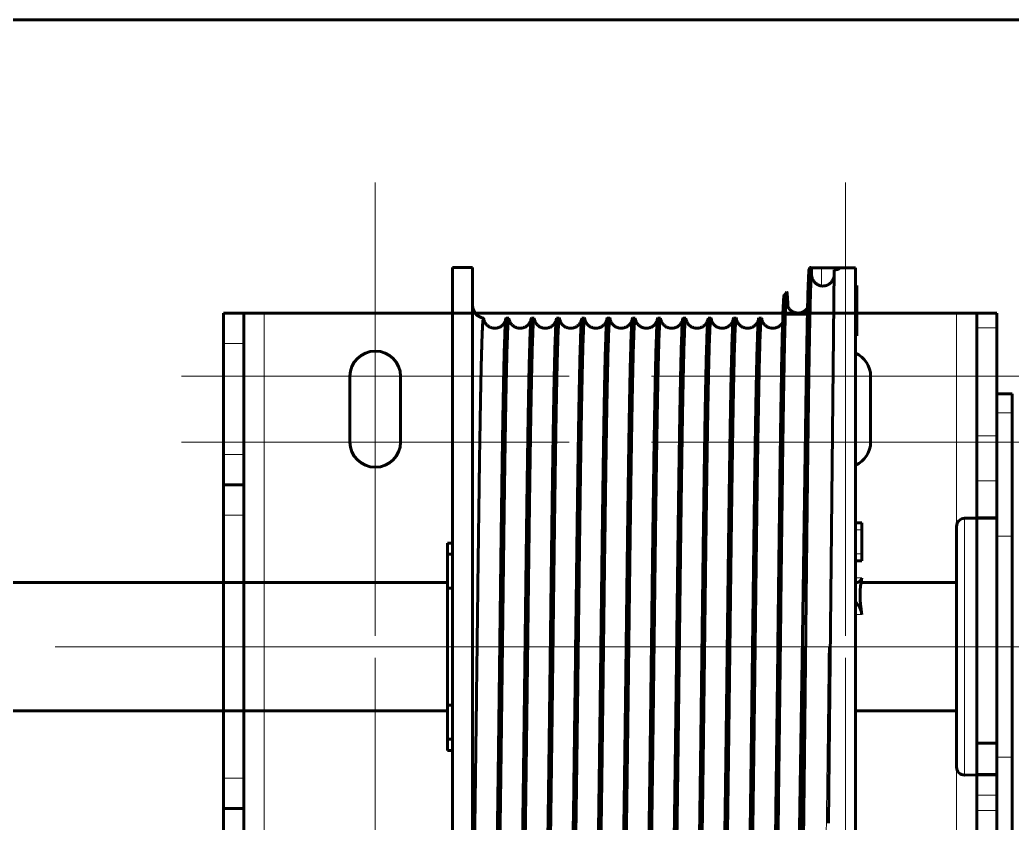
# Model space of a CAD drawing. Header units: millimetres. Extents: x 0 to 840, y 0 to 594.
# Drawn here: x 194.12 to 205.9, y 546.69 to 556.23 of the extents above; entities that cross this region are included whole.
import ezdxf

# ---------------------------------------------------------------- set-up
doc = ezdxf.new("R2010")
doc.units = ezdxf.units.MM
for name, pattern in [('K5LT_AXLED', [19.5, 15, -1.5, 1.5, -1.5]), ('K5LT_BASIC', [0]), ('K5LT_THIN', [0])]:
    doc.linetypes.add(name, pattern=pattern)
doc.layers.add('Системный слой', color=7, linetype='Continuous')

# ---------------------------------------------------------------- blocks, each defined once
blk = doc.blocks.new('U20')
at = {"layer": 'Системный слой', "color": 30, "linetype": 'K5LT_AXLED', "lineweight": 18, "true_color": 0xff8000}
for p, q in [((198.344, 554.297), (198.344, 548.917)), ((203.924, 554.297), (203.924, 548.917)), ((200.644, 551.997), (196.044, 551.997)), ((206.224, 551.997), (201.624, 551.997)), ((200.644, 551.217), (196.044, 551.217)), ((206.224, 551.217), (201.624, 551.217)), ((207.724, 548.787), (194.544, 548.787)), ((198.344, 548.657), (198.344, 543.277)), ((203.924, 548.657), (203.924, 543.277))]:
    blk.add_line(p, q, dxfattribs=at)
at = {"layer": 'Системный слой', "color": 5, "linetype": 'K5LT_BASIC', "lineweight": 60, "true_color": 0x0000ff}
for p, q in [((196.544, 552.387), (196.544, 552.747)), ((196.544, 552.747), (196.784, 552.747)), ((196.784, 552.747), (197.024, 552.747)), ((196.784, 552.747), (196.784, 552.387)), ((197.024, 552.747), (205.244, 552.747)), ((205.244, 552.747), (205.484, 552.747)), ((205.484, 552.573), (205.484, 552.747)), ((205.724, 552.747), (205.484, 552.747)), ((205.724, 552.573), (205.724, 552.747)), ((205.484, 551.29), (205.484, 552.573)), ((205.724, 552.573), (205.724, 551.29)), ((196.544, 551.067), (196.544, 552.387)), ((196.784, 551.067), (196.784, 552.387)), ((198.044, 551.217), (198.044, 551.997)), ((198.644, 551.997), (198.644, 551.217)), ((204.224, 551.997), (204.224, 551.217)), ((205.484, 550.757), (205.484, 551.29)), ((205.724, 550.757), (205.724, 551.29)), ((196.544, 551.067), (196.544, 550.707)), ((196.784, 551.067), (196.784, 550.707)), ((196.544, 550.347), (196.544, 550.707)), ((196.544, 550.707), (196.784, 550.707)), ((196.784, 550.347), (196.784, 550.707)), ((205.484, 550.317), (205.484, 550.757)), ((205.724, 550.317), (205.724, 550.757)), ((196.544, 550.347), (196.544, 547.227)), ((196.784, 550.347), (196.784, 547.227)), ((205.484, 550.317), (205.724, 550.317)), ((205.484, 550.317), (205.484, 547.641)), ((205.724, 550.317), (205.724, 547.641)), ((205.724, 547.641), (205.484, 547.641)), ((205.484, 547.641), (205.484, 547.281)), ((205.724, 547.641), (205.724, 547.281)), ((205.484, 547.281), (205.484, 547.027)), ((205.724, 547.281), (205.724, 547.027)), ((196.544, 546.867), (196.544, 547.227)), ((196.784, 546.867), (196.784, 547.227)), ((205.484, 547.027), (205.484, 546.842)), ((205.724, 547.027), (205.724, 546.842)), ((196.544, 546.507), (196.544, 546.867)), ((196.784, 546.867), (196.544, 546.867)), ((196.784, 546.867), (196.784, 546.507)), ((205.484, 545.002), (205.484, 546.842)), ((205.724, 546.842), (205.724, 545.002))]:
    blk.add_line(p, q, dxfattribs=at)
at = {"layer": 'Системный слой', "color": 7, "linetype": 'K5LT_THIN', "lineweight": 18}
for p, q in [((197.024, 544.827), (197.024, 552.747)), ((205.244, 552.747), (205.244, 544.827)), ((205.724, 552.573), (205.484, 552.573)), ((196.544, 552.387), (196.784, 552.387)), ((205.724, 551.29), (205.484, 551.29)), ((196.544, 551.067), (196.784, 551.067)), ((205.724, 550.757), (205.484, 550.757)), ((196.784, 550.347), (196.544, 550.347)), ((205.724, 547.281), (205.484, 547.281)), ((196.784, 547.227), (196.544, 547.227)), ((205.724, 547.027), (205.484, 547.027)), ((205.724, 546.842), (205.484, 546.842))]:
    blk.add_line(p, q, dxfattribs=at)
at = {"layer": 'Системный слой', "color": 5, "linetype": 'K5LT_BASIC', "lineweight": 60, "true_color": 0x0000ff}
for centre, start, end in [((198.344, 551.997), 0, 180), ((203.924, 551.997), 0, 66.4218), ((198.344, 551.217), 180, 0), ((203.924, 551.217), 293.5782, 0)]:
    blk.add_arc(centre, 0.3, start, end, dxfattribs=at)

msp = doc.modelspace()

# ---------------------------------------------------------------- linework, layer by layer
at = {"layer": 'Системный слой', "color": 5, "linetype": 'K5LT_BASIC', "lineweight": 60, "true_color": 0x0000ff}
for p, q in [((44.32425, 556.22745), (215.92425, 556.22745)), ((199.49946, 553.28745), (199.25946, 553.28745)), ((199.25946, 553.28745), (199.25946, 544.28745)), ((199.49946, 553.28745), (199.49946, 544.28745)), ((203.49862, 553.28695), (203.49862, 553.26687)), ((204.04425, 553.28442), (203.63946, 553.28442)), ((204.04425, 553.28442), (203.84946, 553.28442)), ((203.84946, 553.28442), (203.84946, 553.27179)), ((204.04425, 553.28442), (204.04425, 544.28745)), ((203.52286, 553.2114), (203.52291, 553.26289)), ((203.79267, 553.26041), (203.72349, 546.69369)), ((204.04425, 553.07427), (204.05946, 553.07427)), ((204.05946, 552.47745), (204.05946, 553.07427)), ((203.22791, 552.99801), (203.19792, 552.96052)), ((203.21559, 552.73245), (203.47395, 552.73245)), ((199.92873, 552.68745), (199.8971, 552.68745)), ((200.22873, 552.68745), (200.1971, 552.68745)), ((200.52873, 552.68745), (200.4971, 552.68745)), ((200.82873, 552.68745), (200.7971, 552.68745)), ((201.12873, 552.68745), (201.0971, 552.68745)), ((201.42873, 552.68745), (201.3971, 552.68745)), ((201.72873, 552.68745), (201.6971, 552.68745)), ((202.02873, 552.68745), (201.9971, 552.68745)), ((202.32873, 552.68745), (202.2971, 552.68745)), ((202.62873, 552.68745), (202.5971, 552.68745)), ((204.04425, 552.47745), (204.05946, 552.47745)), ((203.45946, 551.90487), (203.41071, 548.63627)), ((203.45946, 549.40311), (203.45946, 551.90487)), ((205.72425, 551.78745), (205.90425, 551.78745)), ((205.72425, 550.09995), (205.72425, 551.78745)), ((205.90425, 551.56245), (205.90425, 551.78745)), ((205.90425, 550.09995), (205.90425, 551.56245)), ((204.04425, 550.25745), (204.11946, 550.25745)), ((204.11946, 550.17337), (204.11946, 550.25745)), ((205.24425, 547.86324), (205.24425, 550.21545)), ((205.34025, 550.31145), (205.72425, 550.31145)), ((204.11946, 549.89053), (204.11946, 550.17337)), ((205.72425, 547.62585), (205.72425, 550.09995)), ((205.90425, 547.47495), (205.90425, 550.09995)), ((199.25946, 550.01744), (199.19946, 550.01744)), ((199.19946, 550.01744), (199.19946, 549.88519)), ((199.19946, 549.88519), (199.19946, 549.48172)), ((199.25946, 549.88519), (199.19946, 549.88519)), ((204.11946, 549.80568), (204.11946, 549.89053)), ((204.11946, 549.80568), (204.04425, 549.80568)), ((205.24425, 548.18555), (205.24425, 549.71745)), ((142.99003, 549.54945), (199.19946, 549.54945)), ((205.24425, 549.54945), (204.11064, 549.54945)), ((199.19946, 549.48172), (199.19946, 548.09317)), ((199.25946, 549.48172), (199.19946, 549.48172)), ((203.41071, 548.63627), (203.34792, 544.42686)), ((205.24425, 547.85745), (205.24425, 548.18555)), ((199.19946, 548.02545), (142.99003, 548.02545)), ((199.19946, 548.09317), (199.19946, 547.6897)), ((199.25946, 548.09317), (199.19946, 548.09317)), ((205.24425, 548.02545), (204.04425, 548.02545)), ((205.24425, 547.35945), (205.24425, 547.86324)), ((199.19946, 547.6897), (199.19946, 547.55745)), ((199.25946, 547.6897), (199.19946, 547.6897)), ((205.72425, 547.62585), (205.72425, 547.26593)), ((199.25946, 547.55745), (199.19946, 547.55745)), ((205.90425, 546.01245), (205.90425, 547.47495)), ((205.34025, 547.26345), (205.72425, 547.26593)), ((205.72425, 547.26593), (205.72425, 547.01216)), ((205.72425, 547.01216), (205.72425, 545.78745))]:
    msp.add_line(p, q, dxfattribs=at)
at = {"layer": 'Системный слой', "color": 7, "linetype": 'K5LT_THIN', "lineweight": 18}
for p, q in [((203.63946, 553.28442), (203.63946, 553.06939)), ((202.89294, 551.64261), (202.89294, 552.67272)), ((205.72425, 551.56245), (205.90425, 551.56245)), ((205.34025, 550.31145), (205.34025, 547.80111)), ((204.04425, 550.17337), (204.11946, 550.17337)), ((205.72425, 550.09995), (205.90425, 550.09995)), ((204.04425, 549.89053), (204.11946, 549.89053)), ((204.11807, 549.60648), (204.04425, 549.60705)), ((204.12181, 549.1719), (204.04425, 549.1719)), ((205.34025, 547.80111), (205.34025, 547.26345)), ((205.72425, 547.47495), (205.90425, 547.47495)), ((205.72425, 547.26593), (205.48425, 547.26593))]:
    msp.add_line(p, q, dxfattribs=at)
at = {"layer": 'Системный слой', "color": 30, "linetype": 'K5LT_AXLED', "lineweight": 18, "true_color": 0xff8000}
msp.add_line((41.84425, 548.78745), (210.72425, 548.78745), dxfattribs=at)
at = {"layer": 'Системный слой', "color": 5, "linetype": 'K5LT_BASIC', "lineweight": 60, "true_color": 0x0000ff}
for centre, radius, start, end in [((203.65708, 553.20209), 0.13387, 262.434906, 288.453758), ((199.64946, 552.83745), 0.15, 180.000589, 261.9968), ((199.58222, 552.66708), 0.05123, 1.787687, 25.22382), ((202.89294, 552.86745), 0.18, 271.323085, 281.354523), ((202.87458, 552.66658), 0.05908, 0.980219, 24.381732), ((202.90326, 552.67784), 0.01152, 123.42669, 206.419196), ((205.34025, 550.21545), 0.096, 90, 180), ((205.34025, 547.35945), 0.096, 180, 270)]:
    msp.add_arc(centre, radius, start, end, dxfattribs=at)
for centre, major_axis, start_param, end_param in [((203.97171, 549.727), (-0.12132, 0.16654), -3.56160207, -3.49309923), ((203.97171, 549.727), (-0.12132, 0.16654), 2.79008608, 3.58606991), ((205.14748, 548.78745), (-0.82903, 1.13799), 0.45351167, 0.86366447), ((203.97171, 549.22817), (-0.12132, 0.16654), 4.00525712, 4.87752466)]:
    msp.add_ellipse(centre, major_axis=major_axis, ratio=0.5630198, start_param=start_param, end_param=end_param, dxfattribs=at)
for points in [[(203.49862, 553.28695), (203.49787, 553.28698), (203.49973, 553.2869), (203.5089, 553.28656), (203.519, 553.28623), (203.53131, 553.28586), (203.54523, 553.28551), (203.56068, 553.28517), (203.57729, 553.28488), (203.59512, 553.28465), (203.61277, 553.28449), (203.63413, 553.28441), (203.64025, 553.28441), (203.63946, 553.28442)], [(203.49356, 553.26874), (203.49214, 553.25655), (203.4893, 553.22023), (203.48503, 553.13045), (203.48077, 553.00607), (203.47651, 552.84808), (203.47225, 552.65774), (203.46798, 552.43657), (203.46372, 552.18633), (203.46088, 552.00145), (203.45946, 551.90487)], [(203.45946, 549.40311), (203.46097, 549.54417), (203.46399, 549.82443), (203.46852, 550.23549), (203.47305, 550.63351), (203.47759, 551.01491), (203.48212, 551.37625), (203.48665, 551.71427), (203.49119, 552.02594), (203.49572, 552.30844), (203.50025, 552.55924), (203.50478, 552.77607), (203.50932, 552.95698), (203.51385, 553.10035), (203.51838, 553.20487), (203.5214, 553.24804), (203.52291, 553.26289)], [(203.63946, 553.06939), (203.64049, 553.06903), (203.63541, 553.06977), (203.61676, 553.07416), (203.60214, 553.08034), (203.58792, 553.08835), (203.57535, 553.09772), (203.56424, 553.10811), (203.55469, 553.11914), (203.54658, 553.13063), (203.53998, 553.14201), (203.53421, 553.15435), (203.52987, 553.16623), (203.52662, 553.17796), (203.52442, 553.18929), (203.52313, 553.20044), (203.52286, 553.20776), (203.52286, 553.2114)], [(203.84946, 553.27179), (203.84958, 553.27145), (203.84905, 553.27054), (203.84598, 553.26883), (203.84058, 553.26716), (203.83304, 553.26549), (203.82323, 553.26385), (203.8122, 553.26235), (203.79675, 553.26075), (203.7921, 553.26033), (203.79267, 553.26041)], [(203.19792, 552.96052), (203.19645, 552.95868), (203.19351, 552.94317), (203.18911, 552.88464), (203.1847, 552.79145), (203.1803, 552.66449), (203.17589, 552.50492), (203.17149, 552.31419), (203.16708, 552.09399), (203.16268, 551.84629), (203.15827, 551.57325), (203.15387, 551.27727), (203.14946, 550.96092), (203.14506, 550.62696), (203.14065, 550.27825), (203.13625, 549.91782), (203.13184, 549.54874), (203.12744, 549.17419), (203.1245, 548.92298), (203.12303, 548.79752)], [(203.22791, 552.99801), (203.22644, 552.99617), (203.2235, 552.98055), (203.2191, 552.92157), (203.2147, 552.82761), (203.21029, 552.69959), (203.20589, 552.53867), (203.20148, 552.3463), (203.19708, 552.12421), (203.19268, 551.87436), (203.18827, 551.59895), (203.18387, 551.30038), (203.17946, 550.98126), (203.17506, 550.64435), (203.17066, 550.29255), (203.16625, 549.92891), (203.16185, 549.55653), (203.15744, 549.17862), (203.15451, 548.92513), (203.15304, 548.79854)], [(203.24233, 552.82458), (203.24073, 552.86489), (203.23752, 552.93173), (203.23272, 552.98978), (203.22951, 553.00001), (203.22791, 552.99801)], [(199.7471, 544.88745), (199.7486, 544.88745), (199.75162, 544.89912), (199.75614, 544.95149), (199.76067, 545.03825), (199.76519, 545.15863), (199.76971, 545.31155), (199.77423, 545.49563), (199.77876, 545.70922), (199.78328, 545.95041), (199.7878, 546.21704), (199.79232, 546.50671), (199.79685, 546.81684), (199.80137, 547.14463), (199.80589, 547.48715), (199.81042, 547.84133), (199.81494, 548.20399), (199.81946, 548.57188), (199.82398, 548.94171), (199.82851, 549.31015), (199.83303, 549.6739), (199.83755, 550.02971), (199.84207, 550.37438), (199.8466, 550.70482), (199.85112, 551.01807), (199.85564, 551.31133), (199.86016, 551.58195), (199.86469, 551.82752), (199.86921, 552.04583), (199.87373, 552.23492), (199.87826, 552.39311), (199.88278, 552.51897), (199.8873, 552.61137), (199.89032, 552.65012), (199.89182, 552.66369)], [(199.92873, 552.68745), (199.92722, 552.68745), (199.9242, 552.67577), (199.91968, 552.62339), (199.91516, 552.53661), (199.91063, 552.41621), (199.90611, 552.26327), (199.90159, 552.07916), (199.89706, 551.86553), (199.89254, 551.6243), (199.88802, 551.35762), (199.8835, 551.06791), (199.87897, 550.75774), (199.87445, 550.4299), (199.86993, 550.08733), (199.8654, 549.73311), (199.86088, 549.37041), (199.85636, 549.00247), (199.85183, 548.63262), (199.84731, 548.26414), (199.84279, 547.90037), (199.83826, 547.54454), (199.83374, 547.19987), (199.82922, 546.86942), (199.82469, 546.55618), (199.82017, 546.26295), (199.81565, 545.99236), (199.81113, 545.74683), (199.8066, 545.52857), (199.80208, 545.33953), (199.79756, 545.18141), (199.79303, 545.05563), (199.78851, 544.96331), (199.78549, 544.92463), (199.78399, 544.91109)], [(199.89182, 552.66369), (199.89358, 552.67951), (199.89534, 552.68745), (199.8971, 552.68745)], [(199.93339, 552.66884), (199.93184, 552.68123), (199.93028, 552.68745), (199.92873, 552.68745)], [(200.0471, 544.88745), (200.0486, 544.88745), (200.05162, 544.89912), (200.05614, 544.95149), (200.06067, 545.03825), (200.06519, 545.15863), (200.06971, 545.31155), (200.07423, 545.49563), (200.07876, 545.70922), (200.08328, 545.95041), (200.0878, 546.21704), (200.09232, 546.50671), (200.09685, 546.81683), (200.10137, 547.14463), (200.10589, 547.48715), (200.11041, 547.84132), (200.11494, 548.20398), (200.11946, 548.57188), (200.12398, 548.9417), (200.12851, 549.31014), (200.13303, 549.6739), (200.13755, 550.02971), (200.14207, 550.37438), (200.1466, 550.70482), (200.15112, 551.01807), (200.15564, 551.31132), (200.16016, 551.58194), (200.16469, 551.82751), (200.16921, 552.04582), (200.17373, 552.23492), (200.17826, 552.39311), (200.18278, 552.51896), (200.1873, 552.61137), (200.19032, 552.65011), (200.19182, 552.66369)], [(200.22873, 552.68745), (200.22722, 552.68745), (200.2242, 552.67577), (200.21968, 552.62339), (200.21516, 552.53661), (200.21063, 552.41621), (200.20611, 552.26327), (200.20159, 552.07916), (200.19706, 551.86553), (200.19254, 551.62429), (200.18802, 551.35762), (200.1835, 551.0679), (200.17897, 550.75774), (200.17445, 550.4299), (200.16993, 550.08733), (200.1654, 549.73311), (200.16088, 549.3704), (200.15636, 549.00247), (200.15183, 548.63261), (200.14731, 548.26414), (200.14279, 547.90037), (200.13826, 547.54454), (200.13374, 547.19986), (200.12922, 546.86942), (200.12469, 546.55618), (200.12017, 546.26295), (200.11565, 545.99236), (200.11113, 545.74683), (200.1066, 545.52856), (200.10208, 545.33953), (200.09756, 545.18141), (200.09303, 545.05562), (200.08851, 544.96331), (200.08549, 544.92462), (200.08399, 544.91109)], [(200.19182, 552.66369), (200.19358, 552.67951), (200.19534, 552.68745), (200.1971, 552.68745)], [(200.23339, 552.66884), (200.23184, 552.68123), (200.23028, 552.68745), (200.22873, 552.68745)], [(200.3471, 544.88745), (200.3486, 544.88745), (200.35162, 544.89912), (200.35614, 544.95149), (200.36066, 545.03825), (200.36519, 545.15863), (200.36971, 545.31155), (200.37423, 545.49563), (200.37876, 545.70922), (200.38328, 545.95041), (200.3878, 546.21704), (200.39232, 546.50671), (200.39685, 546.81683), (200.40137, 547.14462), (200.40589, 547.48714), (200.41041, 547.84132), (200.41494, 548.20398), (200.41946, 548.57187), (200.42398, 548.9417), (200.42851, 549.31014), (200.43303, 549.67389), (200.43755, 550.0297), (200.44207, 550.37437), (200.4466, 550.70481), (200.45112, 551.01806), (200.45564, 551.31132), (200.46016, 551.58194), (200.46469, 551.82751), (200.46921, 552.04582), (200.47373, 552.23492), (200.47826, 552.3931), (200.48278, 552.51896), (200.4873, 552.61137), (200.49032, 552.65011), (200.49182, 552.66368)], [(200.52873, 552.68745), (200.52722, 552.68745), (200.5242, 552.67577), (200.51968, 552.62339), (200.51516, 552.53661), (200.51063, 552.41621), (200.50611, 552.26327), (200.50159, 552.07916), (200.49706, 551.86553), (200.49254, 551.62429), (200.48802, 551.35762), (200.4835, 551.0679), (200.47897, 550.75773), (200.47445, 550.4299), (200.46993, 550.08733), (200.4654, 549.73311), (200.46088, 549.3704), (200.45636, 549.00247), (200.45183, 548.63261), (200.44731, 548.26414), (200.44279, 547.90036), (200.43826, 547.54454), (200.43374, 547.19986), (200.42922, 546.86942), (200.42469, 546.55618), (200.42017, 546.26295), (200.41565, 545.99235), (200.41113, 545.74683), (200.4066, 545.52856), (200.40208, 545.33953), (200.39756, 545.18141), (200.39303, 545.05562), (200.38851, 544.96331), (200.38549, 544.92462), (200.38399, 544.91109)], [(200.49182, 552.66368), (200.49358, 552.67951), (200.49534, 552.68745), (200.4971, 552.68745)], [(200.53339, 552.66884), (200.53184, 552.68123), (200.53028, 552.68745), (200.52873, 552.68745)], [(200.6471, 544.88745), (200.6486, 544.88745), (200.65162, 544.89912), (200.65614, 544.95149), (200.66066, 545.03825), (200.66519, 545.15863), (200.66971, 545.31155), (200.67423, 545.49562), (200.67876, 545.70922), (200.68328, 545.95041), (200.6878, 546.21704), (200.69232, 546.50671), (200.69685, 546.81683), (200.70137, 547.14462), (200.70589, 547.48714), (200.71041, 547.84132), (200.71494, 548.20398), (200.71946, 548.57187), (200.72398, 548.94169), (200.72851, 549.31014), (200.73303, 549.67389), (200.73755, 550.0297), (200.74207, 550.37437), (200.7466, 550.70481), (200.75112, 551.01806), (200.75564, 551.31131), (200.76016, 551.58194), (200.76469, 551.8275), (200.76921, 552.04581), (200.77373, 552.23491), (200.77826, 552.3931), (200.78278, 552.51896), (200.7873, 552.61137), (200.79032, 552.65011), (200.79182, 552.66368)], [(200.82873, 552.68745), (200.82722, 552.68745), (200.8242, 552.67577), (200.81968, 552.62339), (200.81516, 552.53661), (200.81063, 552.41621), (200.80611, 552.26327), (200.80159, 552.07916), (200.79706, 551.86553), (200.79254, 551.62429), (200.78802, 551.35762), (200.7835, 551.0679), (200.77897, 550.75773), (200.77445, 550.4299), (200.76993, 550.08733), (200.7654, 549.73311), (200.76088, 549.3704), (200.75636, 549.00247), (200.75183, 548.63261), (200.74731, 548.26414), (200.74279, 547.90036), (200.73826, 547.54454), (200.73374, 547.19986), (200.72922, 546.86942), (200.72469, 546.55618), (200.72017, 546.26295), (200.71565, 545.99235), (200.71113, 545.74682), (200.7066, 545.52856), (200.70208, 545.33952), (200.69756, 545.18141), (200.69303, 545.05562), (200.68851, 544.96331), (200.68549, 544.92462), (200.68399, 544.91109)], [(200.79182, 552.66368), (200.79358, 552.67951), (200.79534, 552.68745), (200.7971, 552.68745)], [(200.83339, 552.66884), (200.83184, 552.68123), (200.83028, 552.68745), (200.82873, 552.68745)], [(200.9471, 544.88745), (200.9486, 544.88745), (200.95162, 544.89912), (200.95614, 544.95149), (200.96066, 545.03825), (200.96519, 545.15863), (200.96971, 545.31155), (200.97423, 545.49562), (200.97876, 545.70922), (200.98328, 545.95041), (200.9878, 546.21703), (200.99232, 546.50671), (200.99685, 546.81683), (201.00137, 547.14462), (201.00589, 547.48714), (201.01041, 547.84131), (201.01494, 548.20397), (201.01946, 548.57187), (201.02398, 548.94169), (201.02851, 549.31013), (201.03303, 549.67389), (201.03755, 550.02969), (201.04207, 550.37436), (201.0466, 550.70481), (201.05112, 551.01806), (201.05564, 551.31131), (201.06016, 551.58193), (201.06469, 551.8275), (201.06921, 552.04581), (201.07373, 552.23491), (201.07825, 552.3931), (201.08278, 552.51896), (201.0873, 552.61136), (201.09032, 552.65011), (201.09182, 552.66368)], [(201.12873, 552.68745), (201.12722, 552.68745), (201.1242, 552.67577), (201.11968, 552.62339), (201.11516, 552.53661), (201.11063, 552.41621), (201.10611, 552.26327), (201.10159, 552.07916), (201.09706, 551.86553), (201.09254, 551.62429), (201.08802, 551.35762), (201.0835, 551.0679), (201.07897, 550.75773), (201.07445, 550.42989), (201.06993, 550.08733), (201.0654, 549.7331), (201.06088, 549.3704), (201.05636, 549.00247), (201.05183, 548.63261), (201.04731, 548.26414), (201.04279, 547.90036), (201.03826, 547.54454), (201.03374, 547.19986), (201.02922, 546.86942), (201.02469, 546.55618), (201.02017, 546.26295), (201.01565, 545.99235), (201.01113, 545.74682), (201.0066, 545.52856), (201.00208, 545.33952), (200.99756, 545.1814), (200.99303, 545.05562), (200.98851, 544.96331), (200.98549, 544.92462), (200.98399, 544.91108)], [(201.09182, 552.66368), (201.09358, 552.67951), (201.09534, 552.68745), (201.0971, 552.68745)], [(201.13339, 552.66884), (201.13184, 552.68123), (201.13028, 552.68745), (201.12873, 552.68745)], [(201.2471, 544.88745), (201.2486, 544.88745), (201.25162, 544.89912), (201.25614, 544.95149), (201.26066, 545.03825), (201.26519, 545.15863), (201.26971, 545.31155), (201.27423, 545.49562), (201.27876, 545.70922), (201.28328, 545.95041), (201.2878, 546.21703), (201.29232, 546.50671), (201.29685, 546.81683), (201.30137, 547.14462), (201.30589, 547.48714), (201.31041, 547.84131), (201.31494, 548.20397), (201.31946, 548.57186), (201.32398, 548.94169), (201.32851, 549.31013), (201.33303, 549.67388), (201.33755, 550.02969), (201.34207, 550.37436), (201.3466, 550.7048), (201.35112, 551.01805), (201.35564, 551.31131), (201.36016, 551.58193), (201.36469, 551.8275), (201.36921, 552.04581), (201.37373, 552.23491), (201.37825, 552.3931), (201.38278, 552.51896), (201.3873, 552.61136), (201.39032, 552.65011), (201.39182, 552.66368)], [(201.42873, 552.68745), (201.42722, 552.68745), (201.4242, 552.67577), (201.41968, 552.62339), (201.41516, 552.53661), (201.41063, 552.41621), (201.40611, 552.26327), (201.40159, 552.07915), (201.39706, 551.86553), (201.39254, 551.62429), (201.38802, 551.35762), (201.3835, 551.0679), (201.37897, 550.75773), (201.37445, 550.42989), (201.36993, 550.08733), (201.3654, 549.7331), (201.36088, 549.3704), (201.35636, 549.00247), (201.35183, 548.63261), (201.34731, 548.26414), (201.34279, 547.90036), (201.33826, 547.54454), (201.33374, 547.19986), (201.32922, 546.86942), (201.32469, 546.55618), (201.32017, 546.26294), (201.31565, 545.99235), (201.31112, 545.74682), (201.3066, 545.52856), (201.30208, 545.33952), (201.29756, 545.1814), (201.29303, 545.05562), (201.28851, 544.96331), (201.28549, 544.92462), (201.28399, 544.91108)], [(201.39182, 552.66368), (201.39358, 552.67951), (201.39534, 552.68745), (201.3971, 552.68745)], [(201.43339, 552.66884), (201.43184, 552.68123), (201.43028, 552.68745), (201.42873, 552.68745)], [(201.5471, 544.88745), (201.5486, 544.88745), (201.55162, 544.89912), (201.55614, 544.95149), (201.56066, 545.03825), (201.56519, 545.15863), (201.56971, 545.31155), (201.57423, 545.49562), (201.57876, 545.70921), (201.58328, 545.9504), (201.5878, 546.21703), (201.59232, 546.5067), (201.59685, 546.81683), (201.60137, 547.14461), (201.60589, 547.48713), (201.61041, 547.84131), (201.61494, 548.20397), (201.61946, 548.57186), (201.62398, 548.94169), (201.6285, 549.31013), (201.63303, 549.67388), (201.63755, 550.02969), (201.64207, 550.37436), (201.6466, 550.7048), (201.65112, 551.01805), (201.65564, 551.3113), (201.66016, 551.58193), (201.66469, 551.82749), (201.66921, 552.04581), (201.67373, 552.23491), (201.67825, 552.39309), (201.68278, 552.51896), (201.6873, 552.61136), (201.69032, 552.65011), (201.69182, 552.66368)], [(201.72873, 552.68745), (201.72722, 552.68745), (201.7242, 552.67577), (201.71968, 552.62339), (201.71516, 552.53661), (201.71063, 552.41621), (201.70611, 552.26327), (201.70159, 552.07915), (201.69706, 551.86552), (201.69254, 551.62429), (201.68802, 551.35762), (201.6835, 551.0679), (201.67897, 550.75773), (201.67445, 550.42989), (201.66993, 550.08733), (201.6654, 549.7331), (201.66088, 549.3704), (201.65636, 549.00247), (201.65183, 548.63261), (201.64731, 548.26414), (201.64279, 547.90036), (201.63826, 547.54453), (201.63374, 547.19986), (201.62922, 546.86942), (201.62469, 546.55617), (201.62017, 546.26294), (201.61565, 545.99235), (201.61112, 545.74682), (201.6066, 545.52856), (201.60208, 545.33952), (201.59756, 545.1814), (201.59303, 545.05562), (201.58851, 544.9633), (201.58549, 544.92462), (201.58399, 544.91108)], [(201.69182, 552.66368), (201.69358, 552.67951), (201.69534, 552.68745), (201.6971, 552.68745)], [(201.73339, 552.66884), (201.73184, 552.68123), (201.73028, 552.68745), (201.72873, 552.68745)], [(201.8471, 544.88745), (201.8486, 544.88745), (201.85162, 544.89912), (201.85614, 544.95149), (201.86066, 545.03825), (201.86519, 545.15863), (201.86971, 545.31154), (201.87423, 545.49562), (201.87876, 545.70921), (201.88328, 545.9504), (201.8878, 546.21703), (201.89232, 546.5067), (201.89685, 546.81682), (201.90137, 547.14461), (201.90589, 547.48713), (201.91041, 547.84131), (201.91494, 548.20397), (201.91946, 548.57186), (201.92398, 548.94168), (201.9285, 549.31012), (201.93303, 549.67388), (201.93755, 550.02969), (201.94207, 550.37436), (201.9466, 550.7048), (201.95112, 551.01805), (201.95564, 551.3113), (201.96016, 551.58192), (201.96469, 551.82749), (201.96921, 552.0458), (201.97373, 552.2349), (201.97825, 552.39309), (201.98278, 552.51896), (201.9873, 552.61136), (201.99031, 552.65011), (201.99182, 552.66368)], [(202.02873, 552.68745), (202.02722, 552.68745), (202.0242, 552.67577), (202.01968, 552.62339), (202.01516, 552.53661), (202.01063, 552.41621), (202.00611, 552.26327), (202.00159, 552.07915), (201.99706, 551.86552), (201.99254, 551.62429), (201.98802, 551.35762), (201.9835, 551.0679), (201.97897, 550.75773), (201.97445, 550.42989), (201.96993, 550.08732), (201.9654, 549.7331), (201.96088, 549.3704), (201.95636, 549.00247), (201.95183, 548.63261), (201.94731, 548.26413), (201.94279, 547.90036), (201.93826, 547.54453), (201.93374, 547.19985), (201.92922, 546.86941), (201.92469, 546.55617), (201.92017, 546.26294), (201.91565, 545.99235), (201.91112, 545.74682), (201.9066, 545.52856), (201.90208, 545.33952), (201.89756, 545.1814), (201.89303, 545.05562), (201.88851, 544.9633), (201.88549, 544.92462), (201.88399, 544.91108)], [(201.99182, 552.66368), (201.99358, 552.67951), (201.99534, 552.68745), (201.9971, 552.68745)], [(202.03339, 552.66884), (202.03184, 552.68123), (202.03028, 552.68745), (202.02873, 552.68745)], [(202.1471, 544.88745), (202.1486, 544.88745), (202.15162, 544.89912), (202.15614, 544.95149), (202.16066, 545.03825), (202.16519, 545.15863), (202.16971, 545.31154), (202.17423, 545.49562), (202.17875, 545.70921), (202.18328, 545.9504), (202.1878, 546.21703), (202.19232, 546.5067), (202.19685, 546.81682), (202.20137, 547.14461), (202.20589, 547.48713), (202.21041, 547.84131), (202.21494, 548.20397), (202.21946, 548.57186), (202.22398, 548.94168), (202.2285, 549.31012), (202.23303, 549.67388), (202.23755, 550.02968), (202.24207, 550.37435), (202.2466, 550.70479), (202.25112, 551.01805), (202.25564, 551.3113), (202.26016, 551.58192), (202.26469, 551.82749), (202.26921, 552.0458), (202.27373, 552.2349), (202.27825, 552.39309), (202.28278, 552.51895), (202.2873, 552.61136), (202.29031, 552.65011), (202.29182, 552.66368)], [(202.32873, 552.68745), (202.32722, 552.68745), (202.3242, 552.67577), (202.31968, 552.62339), (202.31516, 552.53661), (202.31063, 552.41621), (202.30611, 552.26327), (202.30159, 552.07915), (202.29706, 551.86552), (202.29254, 551.62429), (202.28802, 551.35762), (202.28349, 551.0679), (202.27897, 550.75773), (202.27445, 550.42989), (202.26993, 550.08732), (202.2654, 549.7331), (202.26088, 549.3704), (202.25636, 549.00246), (202.25183, 548.6326), (202.24731, 548.26413), (202.24279, 547.90035), (202.23826, 547.54453), (202.23374, 547.19985), (202.22922, 546.86941), (202.22469, 546.55617), (202.22017, 546.26294), (202.21565, 545.99235), (202.21112, 545.74682), (202.2066, 545.52856), (202.20208, 545.33952), (202.19756, 545.1814), (202.19303, 545.05562), (202.18851, 544.9633), (202.18549, 544.92462), (202.18399, 544.91108)], [(202.29182, 552.66368), (202.29358, 552.67951), (202.29534, 552.68745), (202.2971, 552.68745)], [(202.33339, 552.66884), (202.33184, 552.68123), (202.33028, 552.68745), (202.32873, 552.68745)], [(202.4471, 544.88745), (202.4486, 544.88745), (202.45162, 544.89912), (202.45614, 544.95149), (202.46066, 545.03825), (202.46519, 545.15863), (202.46971, 545.31154), (202.47423, 545.49562), (202.47875, 545.70921), (202.48328, 545.9504), (202.4878, 546.21703), (202.49232, 546.5067), (202.49685, 546.81682), (202.50137, 547.14461), (202.50589, 547.48713), (202.51041, 547.84131), (202.51494, 548.20396), (202.51946, 548.57186), (202.52398, 548.94168), (202.5285, 549.31012), (202.53303, 549.67387), (202.53755, 550.02968), (202.54207, 550.37435), (202.5466, 550.70479), (202.55112, 551.01804), (202.55564, 551.3113), (202.56016, 551.58192), (202.56469, 551.82749), (202.56921, 552.0458), (202.57373, 552.2349), (202.57825, 552.39309), (202.58278, 552.51895), (202.5873, 552.61136), (202.59031, 552.65011), (202.59182, 552.66368)], [(202.62873, 552.68745), (202.62722, 552.68745), (202.6242, 552.67577), (202.61968, 552.62339), (202.61516, 552.53661), (202.61063, 552.41621), (202.60611, 552.26327), (202.60159, 552.07915), (202.59706, 551.86552), (202.59254, 551.62429), (202.58802, 551.35762), (202.58349, 551.0679), (202.57897, 550.75773), (202.57445, 550.42989), (202.56993, 550.08732), (202.5654, 549.7331), (202.56088, 549.37039), (202.55636, 549.00246), (202.55183, 548.6326), (202.54731, 548.26413), (202.54279, 547.90035), (202.53826, 547.54453), (202.53374, 547.19985), (202.52922, 546.86941), (202.52469, 546.55617), (202.52017, 546.26294), (202.51565, 545.99234), (202.51112, 545.74682), (202.5066, 545.52855), (202.50208, 545.33952), (202.49756, 545.1814), (202.49303, 545.05562), (202.48851, 544.9633), (202.48549, 544.92462), (202.48399, 544.91108)], [(202.59182, 552.66368), (202.59358, 552.67951), (202.59534, 552.68745), (202.5971, 552.68745)], [(202.63339, 552.66884), (202.63184, 552.68123), (202.63028, 552.68745), (202.62873, 552.68745)], [(202.7471, 544.88745), (202.7486, 544.88745), (202.75162, 544.89912), (202.75614, 544.95149), (202.76066, 545.03825), (202.76519, 545.15863), (202.76971, 545.31154), (202.77423, 545.49562), (202.77875, 545.70921), (202.78328, 545.9504), (202.7878, 546.21703), (202.79232, 546.5067), (202.79685, 546.81682), (202.80137, 547.14461), (202.80589, 547.48713), (202.81041, 547.8413), (202.81494, 548.20396), (202.81946, 548.57185), (202.82398, 548.94168), (202.8285, 549.31012), (202.83303, 549.67387), (202.83755, 550.02968), (202.84207, 550.37435), (202.8466, 550.70479), (202.85112, 551.01804), (202.85564, 551.31129), (202.86016, 551.58192), (202.86469, 551.82749), (202.86921, 552.0458), (202.87373, 552.2349), (202.87825, 552.39309), (202.88278, 552.51895), (202.8873, 552.61136), (202.89031, 552.65011), (202.89182, 552.66368)], [(202.89182, 552.66368), (202.8922, 552.66705), (202.89257, 552.67006), (202.89294, 552.67272)], [(202.89294, 551.64261), (202.89143, 551.55841), (202.8884, 551.38139), (202.88386, 551.09242), (202.87932, 550.78264), (202.87478, 550.45483), (202.87024, 550.11195), (202.86571, 549.75711), (202.86117, 549.39351), (202.85663, 549.02444), (202.85209, 548.65322), (202.84755, 548.28321), (202.84301, 547.91777), (202.83847, 547.56017), (202.83393, 547.21367), (202.82939, 546.88138), (202.82485, 546.56631), (202.82031, 546.27131), (202.81577, 545.99904), (202.81123, 545.75197), (202.80669, 545.53231), (202.80215, 545.34207), (202.79761, 545.18294), (202.79307, 545.05639), (202.78853, 544.96354), (202.7855, 544.92467), (202.78399, 544.91108)], [(203.45946, 549.40311), (203.45795, 549.26185), (203.45493, 548.97785), (203.4504, 548.5512), (203.44587, 548.12775), (203.44133, 547.71129), (203.4368, 547.30557), (203.43227, 546.91419), (203.42774, 546.54064), (203.42321, 546.18824), (203.41868, 545.8601), (203.41415, 545.5591), (203.40962, 545.2879), (203.40509, 545.04884), (203.40056, 544.844), (203.39603, 544.67514), (203.3915, 544.54367), (203.38697, 544.45069), (203.38244, 544.39693), (203.37942, 544.3875), (203.37791, 544.38938)], [(203.12303, 548.79752), (203.12156, 548.67167), (203.11861, 548.42029), (203.1142, 548.04737), (203.10978, 547.68179), (203.10536, 547.32666), (203.10094, 546.98498), (203.09652, 546.65965), (203.0921, 546.3534), (203.08768, 546.06879), (203.08326, 545.80821), (203.07884, 545.57382), (203.07443, 545.36755), (203.07001, 545.19108), (203.06559, 545.04585), (203.06117, 544.93302), (203.05675, 544.85345), (203.05233, 544.80774), (203.04939, 544.80003), (203.04791, 544.80188)], [(203.15304, 548.79854), (203.15157, 548.67152), (203.14862, 548.41778), (203.1442, 548.04135), (203.13978, 547.67232), (203.13536, 547.31382), (203.13094, 546.96888), (203.12652, 546.64044), (203.1221, 546.33124), (203.11768, 546.04389), (203.11327, 545.78078), (203.10885, 545.5441), (203.10443, 545.3358), (203.10001, 545.1576), (203.09559, 545.01092), (203.09117, 544.89694), (203.08675, 544.81656), (203.08233, 544.77035), (203.07938, 544.76254), (203.07791, 544.76438)]]:
    msp.add_open_spline(points, degree=3, dxfattribs=at)
at = {"layer": 'Системный слой', "color": 7, "linetype": 'K5LT_THIN', "lineweight": 18}
for points, knots in [([(203.52286, 553.2114), (203.52027, 553.18307), (203.51542, 553.09291), (203.50856, 552.87263), (203.50223, 552.59723), (203.49601, 552.26478), (203.48971, 551.86836), (203.48337, 551.41641), (203.47705, 550.9216), (203.47072, 550.39045), (203.46438, 549.83296), (203.45846, 549.29551), (203.45464, 548.94596), (203.45293, 548.78992)], [0, 0, 0, 0, 1.55426699, 2.90986103, 4.11998088, 5.36207941, 6.64182037, 7.90453862, 9.17209674, 10.43888481, 11.70658707, 12.97473494, 14, 14, 14, 14]), ([(203.23509, 552.84453), (203.23492, 552.84654), (203.2326, 552.87259), (203.22814, 552.89495), (203.2217, 552.85258), (203.21525, 552.73655), (203.2088, 552.54914), (203.20235, 552.29393), (203.1959, 551.97573), (203.18945, 551.60048), (203.18299, 551.17518), (203.17652, 550.70771), (203.17006, 550.20672), (203.16359, 549.68145), (203.15792, 549.20836), (203.15441, 548.9132), (203.15305, 548.79932)], [0, 0, 0, 0, 0.1070028, 1.4409422, 2.77550884, 4.11070437, 5.44653057, 6.7829893, 8.12008237, 9.45781157, 10.79617872, 12.13518565, 13.47483422, 14.81512607, 16.15606357, 17, 17, 17, 17]), ([(199.58437, 551.18452), (199.58217, 551.04173), (199.57804, 550.75988), (199.5722, 550.32999), (199.5668, 549.91293), (199.56151, 549.49063), (199.55694, 549.11817), (199.55413, 548.88782), (199.55313, 548.80611)], [0, 0, 0, 0, 1.90451875, 3.56592494, 5.04922663, 6.57118108, 8.1385898, 9, 9, 9, 9]), ([(203.12303, 548.79752), (203.12115, 548.64348), (203.11716, 548.31562), (203.11104, 547.82123), (203.10468, 547.32451), (203.09832, 546.85369), (203.09196, 546.41711), (203.08561, 546.0225), (203.07925, 545.67685), (203.07289, 545.38627), (203.06653, 545.15592), (203.06017, 544.98987), (203.05382, 544.89105), (203.04749, 544.86136), (203.04328, 544.88734), (203.04119, 544.91141)], [0, 0, 0, 0, 1.10180378, 2.344704, 3.58760422, 4.83050444, 6.07340466, 7.31630488, 8.5592051, 9.80210532, 11.04500555, 12.28790576, 13.530806, 14.77370616, 16, 16, 16, 16]), ([(203.72292, 548.78917), (203.72249, 548.7495), (203.71995, 548.51716), (203.71529, 548.09386), (203.70897, 547.53214), (203.70264, 546.99415), (203.6963, 546.48926), (203.68997, 546.02627), (203.68363, 545.61322), (203.67728, 545.25729), (203.67094, 544.96459), (203.66459, 544.74017), (203.65824, 544.58781), (203.65189, 544.51006), (203.64654, 544.50843), (203.64331, 544.53676), (203.64219, 544.54994)], [0, 0, 0, 0, 0.27408988, 1.60614138, 2.93877324, 4.27198444, 5.6057772, 6.94015284, 8.27511284, 9.61065871, 10.94679207, 12.28351446, 13.62082746, 14.9587326, 16.29723146, 17, 17, 17, 17])]:
    msp.add_open_spline(points, degree=3, knots=knots, dxfattribs=at)
at = {"layer": 'Системный слой', "color": 5, "linetype": 'K5LT_BASIC', "lineweight": 60, "true_color": 0x0000ff}
for points, knots in [([(203.52291, 553.26289), (203.52159, 553.26306), (203.51836, 553.26349), (203.51329, 553.26426), (203.50982, 553.26483), (203.50603, 553.26552), (203.50237, 553.26627), (203.49924, 553.267), (203.49695, 553.26762), (203.49505, 553.2682), (203.49406, 553.26855), (203.49356, 553.26874)], [0, 0, 0, 0, 3, 4, 5.11111111, 6.33333333, 7.66666667, 8.88888889, 10, 10.83333333, 12, 12, 12, 12]), ([(203.78694, 553.16937), (203.78556, 553.1646), (203.78242, 553.15549), (203.77626, 553.14211), (203.76873, 553.12924), (203.76015, 553.11756), (203.75153, 553.10798), (203.74419, 553.10107), (203.738, 553.09594), (203.73266, 553.09196), (203.72753, 553.08852), (203.72282, 553.08565), (203.7184, 553.0832), (203.71406, 553.081), (203.7098, 553.07905), (203.70597, 553.07746), (203.70313, 553.07638), (203.70123, 553.07571), (203.7, 553.07528), (203.69957, 553.07514), (203.69946, 553.0751)], [0, 0, 0, 0, 2.48276297, 4.7598246, 7.07984965, 9.39987471, 11.29241367, 12.75746653, 13.75421804, 14.71015429, 15.55293815, 16.32338488, 16.9899726, 17.62503844, 18.2965771, 18.96596759, 19.57455468, 20.06583132, 20.52142802, 21, 21, 21, 21]), ([(199.49946, 552.83744), (199.49945, 552.83311), (199.49974, 552.82576), (199.50108, 552.81487), (199.50264, 552.80627), (199.50481, 552.79737), (199.50761, 552.78834), (199.51104, 552.77939), (199.51503, 552.77066), (199.52003, 552.76136), (199.52677, 552.75076), (199.53566, 552.73932), (199.54552, 552.72901), (199.5544, 552.72126), (199.56182, 552.71562), (199.56815, 552.71132), (199.57414, 552.70767), (199.57953, 552.7047), (199.58447, 552.70222), (199.58917, 552.70006), (199.59346, 552.69827), (199.59685, 552.69696), (199.59889, 552.69622), (199.59996, 552.69584), (199.60053, 552.69565), (199.60081, 552.69555), (199.60088, 552.69553), (199.60064, 552.69561), (199.60012, 552.69579), (199.59922, 552.69611), (199.59834, 552.69642), (199.59781, 552.69662)], [0, 0, 0, 0, 2.90909091, 4.36363636, 5.81818182, 7.27272727, 8.72727273, 10.18181818, 11.63636364, 13.09090909, 15.03030303, 17.45454545, 19.82760943, 21.66464646, 22.91447811, 24.11313131, 25.15813995, 26.10068248, 26.88947125, 27.62697236, 28.3524978, 29.03004789, 29.57233528, 29.93961117, 30.2191629, 30.49827781, 30.77739272, 31.06043902, 31.35527951, 31.66977696, 32, 32, 32, 32]), ([(203.23376, 552.8505), (203.23379, 552.85051), (203.23379, 552.8502), (203.23442, 552.84703), (203.23641, 552.83952), (203.24125, 552.82511), (203.25313, 552.80482), (203.2652, 552.79), (203.2782, 552.77784), (203.29229, 552.76774), (203.30737, 552.75963), (203.32324, 552.75353), (203.33969, 552.74948), (203.35646, 552.74754), (203.37332, 552.7477), (203.38999, 552.74996), (203.40622, 552.75427), (203.42173, 552.76054), (203.43629, 552.76866), (203.44964, 552.77844), (203.46156, 552.78966), (203.47004, 552.79987), (203.47426, 552.80593), (203.47568, 552.8081)], [0, 0, 0, 0, 2.24779287, 4.49146141, 6.73512995, 9.46817573, 10.85717713, 11.90226229, 12.81803206, 13.67449109, 14.49963049, 15.30609316, 16.10206099, 16.89232104, 17.68009886, 18.46798583, 19.25857214, 20.05505387, 20.86209335, 21.68736652, 22.54468112, 23.46053622, 24, 24, 24, 24]), ([(199.62857, 552.68891), (199.62825, 552.68895), (199.62652, 552.68782), (199.62318, 552.67126), (199.61833, 552.61121), (199.61315, 552.5042), (199.60793, 552.35298), (199.60301, 552.17258), (199.59855, 551.97856), (199.59471, 551.78862), (199.59161, 551.62152), (199.58902, 551.47262), (199.58669, 551.3318), (199.58514, 551.23424), (199.58437, 551.18456)], [0, 0, 0, 0, 0.30849952, 1.69802398, 3.29301385, 5.11122797, 6.86212377, 8.52711644, 10.09650057, 11.42799911, 12.51273264, 13.33738206, 14.16647118, 15, 15, 15, 15]), ([(202.89294, 551.64261), (202.89417, 551.71106), (202.89662, 551.8414), (202.90023, 552.01703), (202.9042, 552.19028), (202.90853, 552.3524), (202.9132, 552.49332), (202.91747, 552.58924), (202.92135, 552.64959), (202.92486, 552.68297), (202.92721, 552.69074), (202.92838, 552.69097)], [0, 0, 0, 0, 1.18909257, 2.37948682, 3.57118277, 5.16444966, 6.76162161, 8.36269863, 9.56871315, 10.77602936, 12, 12, 12, 12]), ([(199.63325, 552.66959), (199.63334, 552.6694), (199.63338, 552.6687), (199.63434, 552.66442), (199.63688, 552.65547), (199.64308, 552.63983), (199.65473, 552.62131), (199.66694, 552.6071), (199.68013, 552.59536), (199.6944, 552.58565), (199.70962, 552.57792), (199.7256, 552.57221), (199.7421, 552.56855), (199.7589, 552.567), (199.77573, 552.56755), (199.79233, 552.57019), (199.80844, 552.57486), (199.82379, 552.58148), (199.83814, 552.58991), (199.85126, 552.59998), (199.86291, 552.61146), (199.87286, 552.62399), (199.88088, 552.63705), (199.88684, 552.64982), (199.89051, 552.66057), (199.89193, 552.66638), (199.89233, 552.66829), (199.89243, 552.66879)], [0, 0, 0, 0, 2.01581546, 4.02587971, 6.03594396, 8.03964059, 9.19824398, 10.104541, 10.91225618, 11.67415086, 12.40916278, 13.12960046, 13.84186679, 14.54978027, 15.25600426, 15.96279532, 16.67253475, 17.38829939, 18.11473445, 18.85967892, 19.63747851, 20.47595187, 21.42501172, 22.59162649, 24.19807166, 26.37513606, 28, 28, 28, 28]), ([(199.93325, 552.66959), (199.93334, 552.6694), (199.93338, 552.6687), (199.93434, 552.66442), (199.93688, 552.65547), (199.94308, 552.63983), (199.95473, 552.62131), (199.96694, 552.6071), (199.98013, 552.59536), (199.9944, 552.58565), (200.00962, 552.57792), (200.02559, 552.57221), (200.0421, 552.56855), (200.0589, 552.567), (200.07573, 552.56755), (200.09233, 552.57019), (200.10844, 552.57486), (200.12379, 552.58148), (200.13814, 552.58991), (200.15126, 552.59998), (200.16291, 552.61146), (200.17286, 552.624), (200.18088, 552.63705), (200.18684, 552.64982), (200.19051, 552.66056), (200.19193, 552.66638), (200.19233, 552.66829), (200.19243, 552.66879)], [0, 0, 0, 0, 2.01584548, 4.025973, 6.03610052, 8.03975311, 9.19835014, 10.10464586, 10.91236833, 11.67425784, 12.40927078, 13.12971362, 13.84198843, 14.54991335, 15.25615157, 15.96295953, 16.67271856, 17.38850575, 18.1149671, 18.85994363, 19.63778592, 20.47632399, 21.42542714, 22.59213351, 24.19881878, 26.37346816, 28, 28, 28, 28]), ([(200.23325, 552.66959), (200.23334, 552.6694), (200.23338, 552.6687), (200.23434, 552.66442), (200.23688, 552.65547), (200.24308, 552.63983), (200.25473, 552.62131), (200.26694, 552.6071), (200.28013, 552.59537), (200.2944, 552.58565), (200.30962, 552.57792), (200.32559, 552.57221), (200.3421, 552.56855), (200.3589, 552.567), (200.37573, 552.56755), (200.39233, 552.57019), (200.40844, 552.57486), (200.42379, 552.58148), (200.43814, 552.58991), (200.45126, 552.59998), (200.46291, 552.61146), (200.47286, 552.624), (200.48088, 552.63705), (200.48684, 552.64982), (200.4905, 552.66056), (200.49193, 552.66638), (200.49233, 552.66828), (200.49243, 552.66879)], [0, 0, 0, 0, 2.01587563, 4.02606619, 6.03625675, 8.03985964, 9.19844763, 10.10474006, 10.91246799, 11.67435085, 12.4093633, 13.1298098, 13.84209161, 14.55002651, 15.25627747, 15.96310087, 16.67287802, 17.38868626, 18.11517239, 18.8601794, 19.63806264, 20.47666329, 21.42580844, 22.59260458, 24.19952556, 26.37180345, 28, 28, 28, 28]), ([(200.53325, 552.66959), (200.53334, 552.6694), (200.53338, 552.6687), (200.53434, 552.66442), (200.53688, 552.65547), (200.54308, 552.63983), (200.55473, 552.62131), (200.56693, 552.6071), (200.58013, 552.59537), (200.5944, 552.58566), (200.60962, 552.57792), (200.62559, 552.57221), (200.6421, 552.56855), (200.65889, 552.567), (200.67573, 552.56755), (200.69233, 552.57018), (200.70844, 552.57486), (200.72379, 552.58148), (200.73815, 552.58991), (200.75126, 552.59998), (200.76291, 552.61146), (200.77286, 552.624), (200.78088, 552.63706), (200.78684, 552.64983), (200.7905, 552.66056), (200.79193, 552.66638), (200.79233, 552.66828), (200.79243, 552.66879)], [0, 0, 0, 0, 2.01590591, 4.02615929, 6.03641266, 8.03996018, 9.19853646, 10.10482362, 10.91255517, 11.67442987, 12.40944034, 13.12988901, 13.84217634, 14.55011974, 15.25638198, 15.96321934, 16.67301314, 17.38884095, 18.11535034, 18.86038624, 19.63830867, 20.47696977, 21.42615565, 22.59303971, 24.20019205, 26.37014197, 28, 28, 28, 28]), ([(200.83325, 552.66959), (200.83334, 552.6694), (200.83338, 552.6687), (200.83434, 552.66442), (200.83688, 552.65547), (200.84308, 552.63983), (200.85473, 552.62131), (200.86693, 552.6071), (200.88013, 552.59537), (200.8944, 552.58566), (200.90962, 552.57792), (200.92559, 552.57221), (200.9421, 552.56856), (200.95889, 552.567), (200.97573, 552.56755), (200.99233, 552.57018), (201.00844, 552.57486), (201.02379, 552.58148), (201.03815, 552.58991), (201.05126, 552.59998), (201.06292, 552.61146), (201.07286, 552.624), (201.08089, 552.63706), (201.08684, 552.64983), (201.0905, 552.66055), (201.09193, 552.66638), (201.09233, 552.66828), (201.09242, 552.66879)], [0, 0, 0, 0, 2.01593633, 4.0262523, 6.03656826, 8.04005475, 9.19861665, 10.10489655, 10.9126299, 11.67449494, 12.40950193, 13.12995129, 13.84224265, 14.55019307, 15.25646512, 15.96331497, 16.67312394, 17.38896984, 18.11550095, 18.86056416, 19.63852405, 20.47724347, 21.42646876, 22.59343891, 24.20081831, 26.36848371, 28, 28, 28, 28]), ([(201.13325, 552.66959), (201.13334, 552.6694), (201.13338, 552.6687), (201.13434, 552.66442), (201.13688, 552.65547), (201.14308, 552.63983), (201.15473, 552.62131), (201.16693, 552.60711), (201.18013, 552.59537), (201.1944, 552.58566), (201.20962, 552.57792), (201.22559, 552.57221), (201.24209, 552.56856), (201.25889, 552.567), (201.27572, 552.56755), (201.29233, 552.57018), (201.30844, 552.57486), (201.32379, 552.58148), (201.33815, 552.58991), (201.35126, 552.59998), (201.36292, 552.61146), (201.37286, 552.624), (201.38089, 552.63706), (201.38684, 552.64983), (201.3905, 552.66055), (201.39193, 552.66638), (201.39233, 552.66828), (201.39242, 552.66879)], [0, 0, 0, 0, 2.01596689, 4.02634522, 6.03672356, 8.04014335, 9.19868819, 10.10495886, 10.91269216, 11.67454604, 12.40954806, 13.12999661, 13.84229053, 14.5502465, 15.25652688, 15.96338775, 16.67321042, 17.38907291, 18.11562424, 18.86071317, 19.63870875, 20.47748435, 21.42674778, 22.59380218, 24.20140436, 26.36682872, 28, 28, 28, 28]), ([(201.43325, 552.66959), (201.43334, 552.6694), (201.43338, 552.6687), (201.43434, 552.66442), (201.43688, 552.65547), (201.44308, 552.63983), (201.45473, 552.62131), (201.46693, 552.60711), (201.48012, 552.59537), (201.49439, 552.58566), (201.50962, 552.57793), (201.52559, 552.57221), (201.54209, 552.56856), (201.55889, 552.567), (201.57572, 552.56755), (201.59233, 552.57018), (201.60843, 552.57486), (201.62379, 552.58148), (201.63815, 552.58991), (201.65126, 552.59998), (201.66292, 552.61147), (201.67286, 552.62401), (201.68089, 552.63706), (201.68684, 552.64983), (201.6905, 552.66055), (201.69193, 552.66638), (201.69233, 552.66828), (201.69242, 552.66879)], [0, 0, 0, 0, 2.01599759, 4.02643806, 6.03687854, 8.04022584, 9.19875099, 10.10501046, 10.91274189, 11.67458312, 12.40957866, 13.13002492, 13.84231992, 14.55027995, 15.2565672, 15.96343762, 16.6732725, 17.38915009, 18.11572013, 18.86083318, 19.6388627, 20.47769234, 21.42699258, 22.59412936, 24.20195001, 26.36517699, 28, 28, 28, 28]), ([(201.73325, 552.66959), (201.73334, 552.6694), (201.73338, 552.6687), (201.73434, 552.66442), (201.73688, 552.65547), (201.74308, 552.63983), (201.75473, 552.62131), (201.76693, 552.60711), (201.78012, 552.59537), (201.79439, 552.58566), (201.80961, 552.57793), (201.82559, 552.57221), (201.84209, 552.56856), (201.85889, 552.567), (201.87572, 552.56755), (201.89233, 552.57018), (201.90843, 552.57486), (201.92379, 552.58148), (201.93815, 552.58991), (201.95127, 552.59998), (201.96292, 552.61147), (201.97287, 552.62401), (201.98089, 552.63707), (201.98684, 552.64984), (201.9905, 552.66055), (201.99193, 552.66638), (201.99233, 552.66828), (201.99242, 552.66879)], [0, 0, 0, 0, 2.01602842, 4.02653082, 6.03703323, 8.04030269, 9.19880538, 10.10505163, 10.91277934, 11.67460641, 12.40959398, 13.13003645, 13.84233105, 14.55029368, 15.25658632, 15.96346481, 16.67331044, 17.38920165, 18.11578887, 18.86092446, 19.63898618, 20.47786774, 21.42720353, 22.59442093, 24.20245601, 26.36352853, 28, 28, 28, 28]), ([(202.03325, 552.66959), (202.03334, 552.6694), (202.03338, 552.6687), (202.03433, 552.66442), (202.03688, 552.65547), (202.04308, 552.63983), (202.05473, 552.62131), (202.06693, 552.60711), (202.08012, 552.59537), (202.09439, 552.58566), (202.10961, 552.57793), (202.12558, 552.57221), (202.14209, 552.56856), (202.15889, 552.567), (202.17572, 552.56755), (202.19232, 552.57018), (202.20843, 552.57486), (202.22379, 552.58148), (202.23815, 552.58991), (202.25127, 552.59998), (202.26292, 552.61147), (202.27287, 552.62401), (202.28089, 552.63707), (202.28684, 552.64984), (202.2905, 552.66054), (202.29193, 552.66638), (202.29233, 552.66828), (202.29242, 552.66879)], [0, 0, 0, 0, 2.01605939, 4.0266235, 6.03718761, 8.04037334, 9.19885098, 10.10508205, 10.91280421, 11.67461562, 12.40959372, 13.13003092, 13.84232363, 14.55028739, 15.25658395, 15.96346904, 16.67332393, 17.38922727, 18.11583015, 18.8609867, 19.63907885, 20.47801015, 21.42738017, 22.59467631, 24.20292152, 26.36188332, 28, 28, 28, 28]), ([(202.33325, 552.66959), (202.33334, 552.6694), (202.33338, 552.6687), (202.33433, 552.66442), (202.33688, 552.65547), (202.34308, 552.63983), (202.35473, 552.62131), (202.36693, 552.60711), (202.38012, 552.59537), (202.39439, 552.58566), (202.40961, 552.57793), (202.42558, 552.57221), (202.44209, 552.56856), (202.45889, 552.567), (202.47572, 552.56755), (202.49232, 552.57018), (202.50843, 552.57486), (202.52379, 552.58148), (202.53815, 552.58991), (202.55127, 552.59998), (202.56292, 552.61147), (202.57287, 552.62401), (202.58089, 552.63707), (202.58684, 552.64984), (202.5905, 552.66054), (202.59193, 552.66637), (202.59233, 552.66828), (202.59242, 552.66879)], [0, 0, 0, 0, 2.01609049, 4.02671609, 6.03734169, 8.04043807, 9.19888796, 10.10510186, 10.91281663, 11.67461089, 12.40957802, 13.13000846, 13.8422978, 14.55026121, 15.25656022, 15.96345043, 16.67331311, 17.38922709, 18.11584411, 18.86102002, 19.63914084, 20.47811976, 21.4275227, 22.59489574, 24.20334697, 26.36024137, 28, 28, 28, 28]), ([(202.63325, 552.66959), (202.63334, 552.6694), (202.63338, 552.6687), (202.63433, 552.66442), (202.63688, 552.65547), (202.64308, 552.63983), (202.65473, 552.62131), (202.66693, 552.60711), (202.68012, 552.59537), (202.69439, 552.58566), (202.70961, 552.57793), (202.72558, 552.57221), (202.74209, 552.56856), (202.75889, 552.567), (202.77572, 552.56755), (202.79232, 552.57018), (202.80843, 552.57486), (202.82379, 552.58148), (202.83815, 552.58991), (202.85127, 552.59999), (202.86292, 552.61147), (202.87287, 552.62401), (202.88089, 552.63708), (202.88685, 552.64985), (202.89049, 552.66054), (202.89193, 552.66637), (202.89233, 552.66828), (202.89242, 552.66879)], [0, 0, 0, 0, 2.01612173, 4.02680859, 6.03749545, 8.04049682, 9.1989163, 10.10511104, 10.91281658, 11.67459218, 12.40954685, 13.12996903, 13.84225353, 14.5502151, 15.25651509, 15.96340896, 16.67327795, 17.38920107, 18.11583072, 18.86102439, 19.63917213, 20.47819649, 21.42763106, 22.59507916, 24.20373231, 26.35860264, 28, 28, 28, 28]), ([(202.93325, 552.66959), (202.93334, 552.6694), (202.93338, 552.6687), (202.93433, 552.66442), (202.93688, 552.65547), (202.94308, 552.63983), (202.95473, 552.62131), (202.96693, 552.60711), (202.98012, 552.59537), (202.99439, 552.58566), (203.00961, 552.57793), (203.02558, 552.57221), (203.04209, 552.56856), (203.05889, 552.567), (203.07572, 552.56755), (203.09232, 552.57018), (203.10843, 552.57486), (203.12379, 552.58148), (203.13815, 552.58991), (203.15127, 552.59999), (203.16292, 552.61147), (203.17273, 552.62384), (203.17752, 552.63159), (203.17958, 552.63525)], [0, 0, 0, 0, 2.26211358, 4.51816254, 6.77421149, 9.02145593, 10.32115959, 11.33788177, 12.24411088, 13.09879663, 13.92339637, 14.73169548, 15.53086798, 16.32519357, 17.11765803, 17.91079181, 18.70726664, 19.51053735, 20.32582459, 21.16194626, 22.0350523, 22.97648196, 24, 24, 24, 24]), ([(199.55314, 548.80677), (199.55459, 548.92579), (199.55741, 549.15792), (199.5617, 549.50737), (199.56597, 549.84974), (199.57036, 550.19154), (199.57462, 550.51148), (199.57849, 550.78929), (199.58166, 551.0072), (199.58355, 551.13169), (199.58437, 551.18452)], [0, 0, 0, 0, 1.66828736, 3.20617838, 4.74882818, 6.30012694, 7.85978511, 9.16542151, 10.21285642, 11, 11, 11, 11]), ([(199.49946, 545.14269), (199.49946, 545.14283), (199.49946, 545.14304), (199.49946, 545.14331), (199.49946, 545.14377), (199.49947, 545.14439), (199.49947, 545.14514), (199.49948, 545.14608), (199.4995, 545.1474), (199.49953, 545.14951), (199.49958, 545.15271), (199.49965, 545.15686), (199.49975, 545.1618), (199.49988, 545.16865), (199.5001, 545.17922), (199.50041, 545.19396), (199.50085, 545.21382), (199.50143, 545.24008), (199.50223, 545.27639), (199.50335, 545.32759), (199.50485, 545.39803), (199.50669, 545.48824), (199.50874, 545.59304), (199.51081, 545.70482), (199.51286, 545.82015), (199.51494, 545.94186), (199.51714, 546.07651), (199.51954, 546.22887), (199.52216, 546.40205), (199.52501, 546.59809), (199.52807, 546.8165), (199.5313, 547.05585), (199.5347, 547.31515), (199.53825, 547.59292), (199.54191, 547.88561), (199.54566, 548.19075), (199.5494, 548.49788), (199.55192, 548.7063), (199.55314, 548.80677)], [0, 0, 0, 0, 0.0175735, 0.03514701, 0.05263251, 0.06989497, 0.08705116, 0.10563638, 0.12911418, 0.16324499, 0.2156444, 0.27887915, 0.34707206, 0.45574445, 0.63402794, 0.90938743, 1.26840678, 1.74839525, 2.39669138, 3.31868023, 4.60045968, 6.21600242, 8.0033144, 9.76395941, 11.47388258, 13.22010665, 15.08949445, 17.10632475, 19.22115508, 21.41636275, 23.65004629, 25.91212403, 28.17831718, 30.42891976, 32.65430747, 34.8494288, 37.02436544, 39, 39, 39, 39]), ([(203.423, 548.79493), (203.42237, 548.74239), (203.41978, 548.52513), (203.41522, 548.14511), (203.40933, 547.66482), (203.40342, 547.20312), (203.39752, 546.76699), (203.39162, 546.36305), (203.38571, 545.99739), (203.3798, 545.67551), (203.37388, 545.4023), (203.36797, 545.18165), (203.36208, 545.01788), (203.35659, 544.91887), (203.35186, 544.87628), (203.34908, 544.87111), (203.34788, 544.87264)], [0, 0, 0, 0, 0.42519233, 1.75930899, 3.09401451, 4.42930614, 5.76519701, 7.10166677, 8.43874782, 9.77643499, 11.11468705, 12.45268346, 13.79388528, 15.11201703, 16.18194343, 17, 17, 17, 17])]:
    msp.add_open_spline(points, degree=3, knots=knots, dxfattribs=at)

# ---------------------------------------------------------------- block references
at = {"layer": 'Системный слой'}
msp.add_blockref('U20', (0, 0), dxfattribs=at)

doc.saveas('drawing.dxf')
